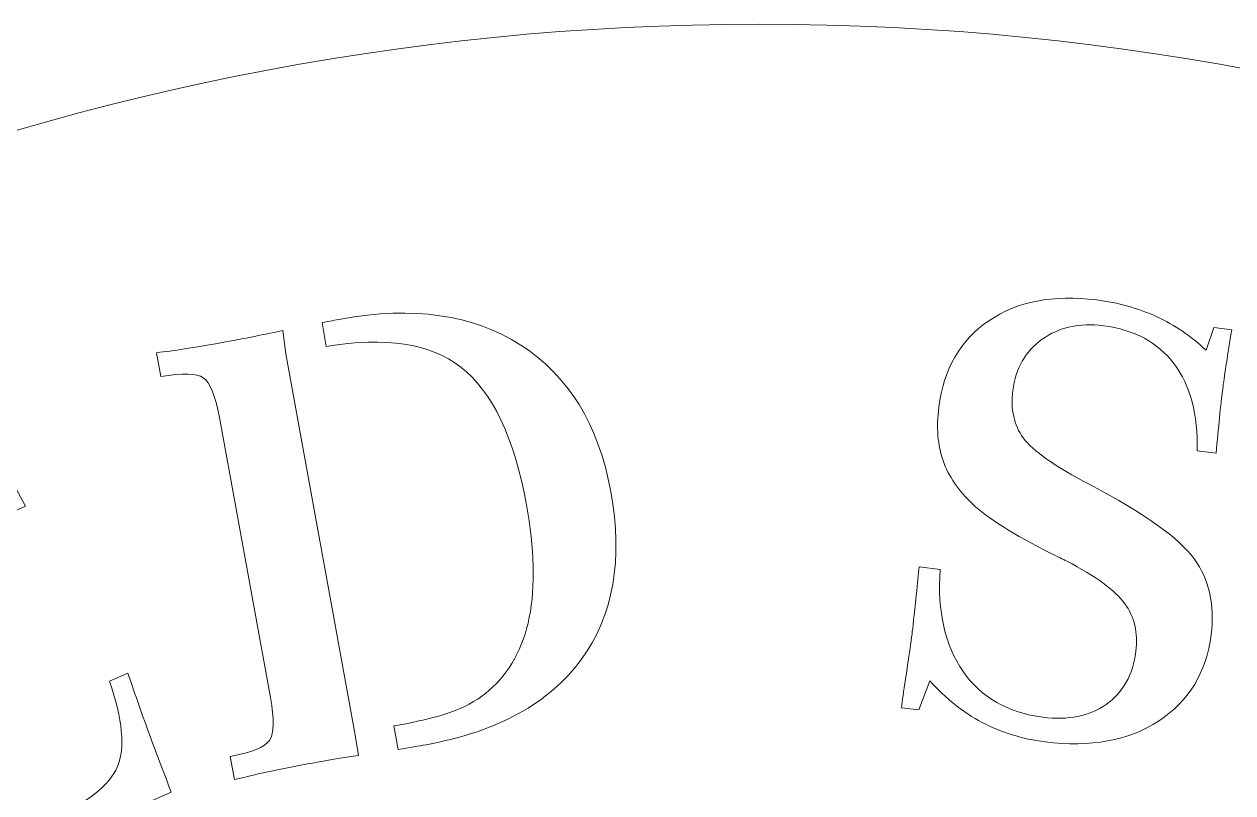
# Model space of a CAD drawing. Header units: centimetres. Extents: x -12.7 to 18.7, y -12.5 to 18.5.
# Drawn here: x -1.43 to 5.88, y 13.84 to 18.49 of the extents above; entities that cross this region are included whole.
import ezdxf

# ---------------------------------------------------------------- set-up
doc = ezdxf.new("R2010")
doc.units = ezdxf.units.CM
doc.header["$MEASUREMENT"] = 0
doc.layers.add('Plan 1', color=7, linetype='Continuous')

msp = doc.modelspace()

# ---------------------------------------------------------------- linework, layer by layer
at = {"layer": 'Plan 1', "color": 250, "lineweight": 18}
for points, knots in [([(-12.70712, 2.98214), (-12.70712, -5.58093), (-5.66679, -12.5227), (3.01789, -12.5227), (11.70257, -12.5227), (18.7429, -5.58093), (18.7429, 2.98214), (18.7429, 11.5452), (11.70257, 18.48697), (3.01789, 18.48697), (-5.66679, 18.48697), (-12.70712, 11.5452), (-12.70712, 2.98214)], [0, 0, 0, 0, 0.25, 0.25, 0.25, 0.5, 0.5, 0.5, 0.75, 0.75, 0.75, 1, 1, 1, 1]), ([(3.96532, 15.03148), (3.97211, 15.10491), (3.97814, 15.16253), (3.98341, 15.20423), (3.98341, 15.20423), (4.10979, 15.18827), (4.10979, 15.18827), (4.09195, 14.93502), (4.1385, 14.72952), (4.24813, 14.57137), (4.35845, 14.41372), (4.51941, 14.32152), (4.73043, 14.2949), (4.88519, 14.27538), (5.01312, 14.30099), (5.11425, 14.37239), (5.216, 14.4437), (5.27553, 14.55043), (5.29352, 14.6931), (5.30773, 14.80556), (5.28488, 14.90181), (5.22563, 14.98237), (5.1664, 15.06293), (5.0494, 15.14833), (4.87536, 15.2391), (4.85399, 15.24977), (4.82103, 15.26621), (4.77701, 15.28713), (4.55349, 15.39947), (4.39705, 15.49845), (4.30655, 15.58418), (4.21978, 15.66578), (4.16016, 15.75314), (4.12719, 15.84696), (4.09471, 15.94014), (4.08623, 16.04807), (4.10154, 16.16961), (4.13069, 16.40054), (4.23134, 16.5752), (4.40338, 16.6923), (4.57546, 16.80999), (4.79328, 16.85193), (5.05626, 16.81874), (5.18625, 16.80235), (5.30669, 16.76871), (5.41707, 16.71856), (5.52796, 16.66771), (5.62811, 16.59978), (5.71803, 16.51411), (5.71803, 16.51411), (5.7643, 16.652), (5.7643, 16.652), (5.7643, 16.652), (5.87313, 16.63828), (5.87313, 16.63828), (5.86116, 16.563), (5.85036, 16.4968), (5.84121, 16.43899), (5.83216, 16.38179), (5.82546, 16.33351), (5.82051, 16.29421), (5.81303, 16.23496), (5.80578, 16.17261), (5.79926, 16.10646), (5.79269, 16.03974), (5.7861, 15.96811), (5.77885, 15.89102), (5.77885, 15.89102), (5.66336, 15.90558), (5.66336, 15.90558), (5.66959, 16.12528), (5.62354, 16.30064), (5.52519, 16.4316), (5.42738, 16.56186), (5.28476, 16.63882), (5.09675, 16.66253), (4.95165, 16.68083), (4.82841, 16.6534), (4.72651, 16.58089), (4.62515, 16.50769), (4.56607, 16.40458), (4.54922, 16.27097), (4.53493, 16.15791), (4.55606, 16.06249), (4.61251, 15.98413), (4.66965, 15.90628), (4.80445, 15.81127), (5.01822, 15.69954), (5.34599, 15.52735), (5.55504, 15.37812), (5.64612, 15.253), (5.73712, 15.12729), (5.77126, 14.97431), (5.74846, 14.79356), (5.71946, 14.56381), (5.61344, 14.39047), (5.43077, 14.27162), (5.24749, 14.15287), (5.01924, 14.11106), (4.74476, 14.1457), (4.60571, 14.16323), (4.47862, 14.20262), (4.36343, 14.26319), (4.2489, 14.32433), (4.14342, 14.40827), (4.04809, 14.51427), (4.04809, 14.51427), (3.98045, 14.33856), (3.98045, 14.33856), (3.98045, 14.33856), (3.87585, 14.35176), (3.87585, 14.35176), (3.88103, 14.39287), (3.88897, 14.45083), (3.89957, 14.52503), (3.92095, 14.66546), (3.93423, 14.75593), (3.93949, 14.79763), (3.9439, 14.83269), (3.95253, 14.91085), (3.96532, 15.03148)], [0, 0, 0, 0, 0.025, 0.025, 0.025, 0.05, 0.05, 0.05, 0.075, 0.075, 0.075, 0.1, 0.1, 0.1, 0.125, 0.125, 0.125, 0.15, 0.15, 0.15, 0.175, 0.175, 0.175, 0.2, 0.2, 0.2, 0.225, 0.225, 0.225, 0.25, 0.25, 0.25, 0.275, 0.275, 0.275, 0.3, 0.3, 0.3, 0.325, 0.325, 0.325, 0.35, 0.35, 0.35, 0.375, 0.375, 0.375, 0.4, 0.4, 0.4, 0.425, 0.425, 0.425, 0.45, 0.45, 0.45, 0.475, 0.475, 0.475, 0.5, 0.5, 0.5, 0.525, 0.525, 0.525, 0.55, 0.55, 0.55, 0.575, 0.575, 0.575, 0.6, 0.6, 0.6, 0.625, 0.625, 0.625, 0.65, 0.65, 0.65, 0.675, 0.675, 0.675, 0.7, 0.7, 0.7, 0.725, 0.725, 0.725, 0.75, 0.75, 0.75, 0.775, 0.775, 0.775, 0.8, 0.8, 0.8, 0.825, 0.825, 0.825, 0.85, 0.85, 0.85, 0.875, 0.875, 0.875, 0.9, 0.9, 0.9, 0.925, 0.925, 0.925, 0.95, 0.95, 0.95, 0.975, 0.975, 0.975, 1, 1, 1, 1]), ([(0.83102, 14.10022), (0.83102, 14.10022), (0.80579, 14.24173), (0.80579, 14.24173), (0.80579, 14.24173), (0.8232, 14.2449), (0.8232, 14.2449), (0.97725, 14.27301), (1.09505, 14.30317), (1.17601, 14.33469), (1.25639, 14.36606), (1.32511, 14.40708), (1.38093, 14.45754), (1.50537, 14.56326), (1.58685, 14.71067), (1.62434, 14.89902), (1.66184, 15.08734), (1.65638, 15.31432), (1.6079, 15.57987), (1.53353, 15.98752), (1.40112, 16.26504), (1.21, 16.4129), (1.02568, 16.55607), (0.75434, 16.59755), (0.39654, 16.538), (0.39654, 16.538), (0.37099, 16.68144), (0.37099, 16.68144), (0.41389, 16.68984), (0.45191, 16.69704), (0.48497, 16.70307), (0.9214, 16.7827), (1.284, 16.73056), (1.57286, 16.546), (1.86173, 16.36147), (2.04331, 16.06568), (2.11745, 15.65923), (2.19239, 15.24859), (2.13335, 14.91011), (1.93955, 14.64495), (1.74633, 14.37987), (1.43275, 14.20745), (0.99994, 14.12848), (0.95747, 14.12073), (0.90105, 14.11129), (0.83102, 14.10022)], [0, 0, 0, 0, 0.0666667, 0.0666667, 0.0666667, 0.1333333, 0.1333333, 0.1333333, 0.2, 0.2, 0.2, 0.2666667, 0.2666667, 0.2666667, 0.3333333, 0.3333333, 0.3333333, 0.4, 0.4, 0.4, 0.4666667, 0.4666667, 0.4666667, 0.5333333, 0.5333333, 0.5333333, 0.6, 0.6, 0.6, 0.6666667, 0.6666667, 0.6666667, 0.7333333, 0.7333333, 0.7333333, 0.8, 0.8, 0.8, 0.8666667, 0.8666667, 0.8666667, 0.9333333, 0.9333333, 0.9333333, 1, 1, 1, 1]), ([(0.05896, 14.41395), (0.05896, 14.41395), (-0.25015, 16.10808), (-0.25015, 16.10808), (-0.27455, 16.24176), (-0.30702, 16.32131), (-0.3472, 16.34808), (-0.38799, 16.37469), (-0.47329, 16.37708), (-0.60382, 16.35577), (-0.60382, 16.35577), (-0.63007, 16.49965), (-0.63007, 16.49965), (-0.57787, 16.50544), (-0.52168, 16.51322), (-0.46079, 16.52247), (-0.40052, 16.53161), (-0.30978, 16.54691), (-0.18928, 16.5689), (-0.12276, 16.58105), (-0.01456, 16.60264), (0.13466, 16.6336), (0.13466, 16.6336), (0.15153, 16.49357), (0.15153, 16.49357), (0.15153, 16.49357), (0.57021, 14.19877), (0.57021, 14.19877), (0.57021, 14.19877), (0.59106, 14.06347), (0.59106, 14.06347), (0.47258, 14.04521), (0.38058, 14.02971), (0.3146, 14.01768), (0.23128, 14.00249), (0.15056, 13.98652), (0.07295, 13.9705), (-0.00514, 13.95379), (-0.08242, 13.93596), (-0.15889, 13.91707), (-0.15889, 13.91707), (-0.18445, 14.05733), (-0.18445, 14.05733), (-0.05438, 14.08107), (0.02459, 14.11345), (0.05301, 14.15455), (0.08093, 14.19496), (0.08313, 14.28147), (0.05896, 14.41395)], [0, 0, 0, 0, 0.0625, 0.0625, 0.0625, 0.125, 0.125, 0.125, 0.1875, 0.1875, 0.1875, 0.25, 0.25, 0.25, 0.3125, 0.3125, 0.3125, 0.375, 0.375, 0.375, 0.4375, 0.4375, 0.4375, 0.5, 0.5, 0.5, 0.5625, 0.5625, 0.5625, 0.625, 0.625, 0.625, 0.6875, 0.6875, 0.6875, 0.75, 0.75, 0.75, 0.8125, 0.8125, 0.8125, 0.875, 0.875, 0.875, 0.9375, 0.9375, 0.9375, 1, 1, 1, 1]), ([(-2.45079, 13.48657), (-2.45079, 13.48657), (-3.1499, 15.0617), (-3.1499, 15.0617), (-3.20479, 15.18537), (-3.25508, 15.25506), (-3.30016, 15.27104), (-3.34605, 15.28732), (-3.42953, 15.26961), (-3.55139, 15.2182), (-3.55139, 15.2182), (-3.61071, 15.35188), (-3.61071, 15.35188), (-3.61071, 15.35188), (-3.18297, 15.54174), (-3.18297, 15.54174), (-2.88107, 15.67572), (-2.60975, 15.79746), (-2.37013, 15.90649), (-2.12997, 16.01578), (-1.92152, 16.11094), (-1.74425, 16.19231), (-1.70607, 16.11525), (-1.66256, 16.02921), (-1.61348, 15.93365), (-1.56495, 15.83786), (-1.50146, 15.71735), (-1.42308, 15.57082), (-1.42308, 15.57082), (-1.53393, 15.5216), (-1.53393, 15.5216), (-1.64129, 15.70795), (-1.74841, 15.8171), (-1.85575, 15.85012), (-1.96308, 15.88315), (-2.12495, 15.85132), (-2.34107, 15.75539), (-2.34107, 15.75539), (-2.84961, 15.52969), (-2.84961, 15.52969), (-2.84961, 15.52969), (-2.43726, 14.60064), (-2.43726, 14.60064), (-2.43726, 14.60064), (-2.20274, 14.70471), (-2.20274, 14.70471), (-2.05404, 14.77071), (-1.96955, 14.83422), (-1.9504, 14.89473), (-1.93127, 14.95524), (-1.95255, 15.06779), (-2.01372, 15.23262), (-2.01372, 15.23262), (-1.9027, 15.27991), (-1.9027, 15.27991), (-1.88948, 15.24712), (-1.87039, 15.19961), (-1.8454, 15.13734), (-1.78199, 14.97947), (-1.73905, 14.87518), (-1.71628, 14.82394), (-1.67823, 14.73816), (-1.61057, 14.59619), (-1.51352, 14.39859), (-1.49881, 14.36845), (-1.48836, 14.34641), (-1.48218, 14.33248), (-1.48218, 14.33248), (-1.59248, 14.28355), (-1.59248, 14.28355), (-1.68346, 14.46451), (-1.76247, 14.57343), (-1.82934, 14.60845), (-1.89646, 14.644), (-2.00046, 14.63048), (-2.14192, 14.56769), (-2.14192, 14.56769), (-2.37644, 14.46362), (-2.37644, 14.46362), (-2.37644, 14.46362), (-1.90326, 13.39756), (-1.90326, 13.39756), (-1.90326, 13.39756), (-1.27219, 13.67765), (-1.27219, 13.67765), (-1.0483, 13.77704), (-0.91275, 13.88319), (-0.86633, 13.99645), (-0.81937, 14.10998), (-0.83551, 14.28149), (-0.91465, 14.51239), (-0.91465, 14.51239), (-0.80381, 14.56158), (-0.80381, 14.56158), (-0.75717, 14.42494), (-0.71232, 14.29683), (-0.66918, 14.17864), (-0.62549, 14.06069), (-0.58318, 13.9488), (-0.54114, 13.84211), (-0.54114, 13.84211), (-2.54572, 12.95239), (-2.54572, 12.95239), (-2.54572, 12.95239), (-2.60358, 13.08271), (-2.60358, 13.08271), (-2.48271, 13.13636), (-2.41358, 13.1864), (-2.3956, 13.23304), (-2.37795, 13.27887), (-2.39616, 13.36346), (-2.45079, 13.48657)], [0, 0, 0, 0, 0.027027, 0.027027, 0.027027, 0.0540541, 0.0540541, 0.0540541, 0.0810811, 0.0810811, 0.0810811, 0.1081081, 0.1081081, 0.1081081, 0.1351351, 0.1351351, 0.1351351, 0.1621622, 0.1621622, 0.1621622, 0.1891892, 0.1891892, 0.1891892, 0.2162162, 0.2162162, 0.2162162, 0.2432432, 0.2432432, 0.2432432, 0.2702703, 0.2702703, 0.2702703, 0.2972973, 0.2972973, 0.2972973, 0.3243243, 0.3243243, 0.3243243, 0.3513514, 0.3513514, 0.3513514, 0.3783784, 0.3783784, 0.3783784, 0.4054054, 0.4054054, 0.4054054, 0.4324324, 0.4324324, 0.4324324, 0.4594595, 0.4594595, 0.4594595, 0.4864865, 0.4864865, 0.4864865, 0.5135135, 0.5135135, 0.5135135, 0.5405405, 0.5405405, 0.5405405, 0.5675676, 0.5675676, 0.5675676, 0.5945946, 0.5945946, 0.5945946, 0.6216216, 0.6216216, 0.6216216, 0.6486486, 0.6486486, 0.6486486, 0.6756757, 0.6756757, 0.6756757, 0.7027027, 0.7027027, 0.7027027, 0.7297297, 0.7297297, 0.7297297, 0.7567568, 0.7567568, 0.7567568, 0.7837838, 0.7837838, 0.7837838, 0.8108108, 0.8108108, 0.8108108, 0.8378378, 0.8378378, 0.8378378, 0.8648649, 0.8648649, 0.8648649, 0.8918919, 0.8918919, 0.8918919, 0.9189189, 0.9189189, 0.9189189, 0.9459459, 0.9459459, 0.9459459, 0.972973, 0.972973, 0.972973, 1, 1, 1, 1])]:
    msp.add_open_spline(points, degree=3, knots=knots, dxfattribs=at)

doc.saveas('drawing.dxf')
